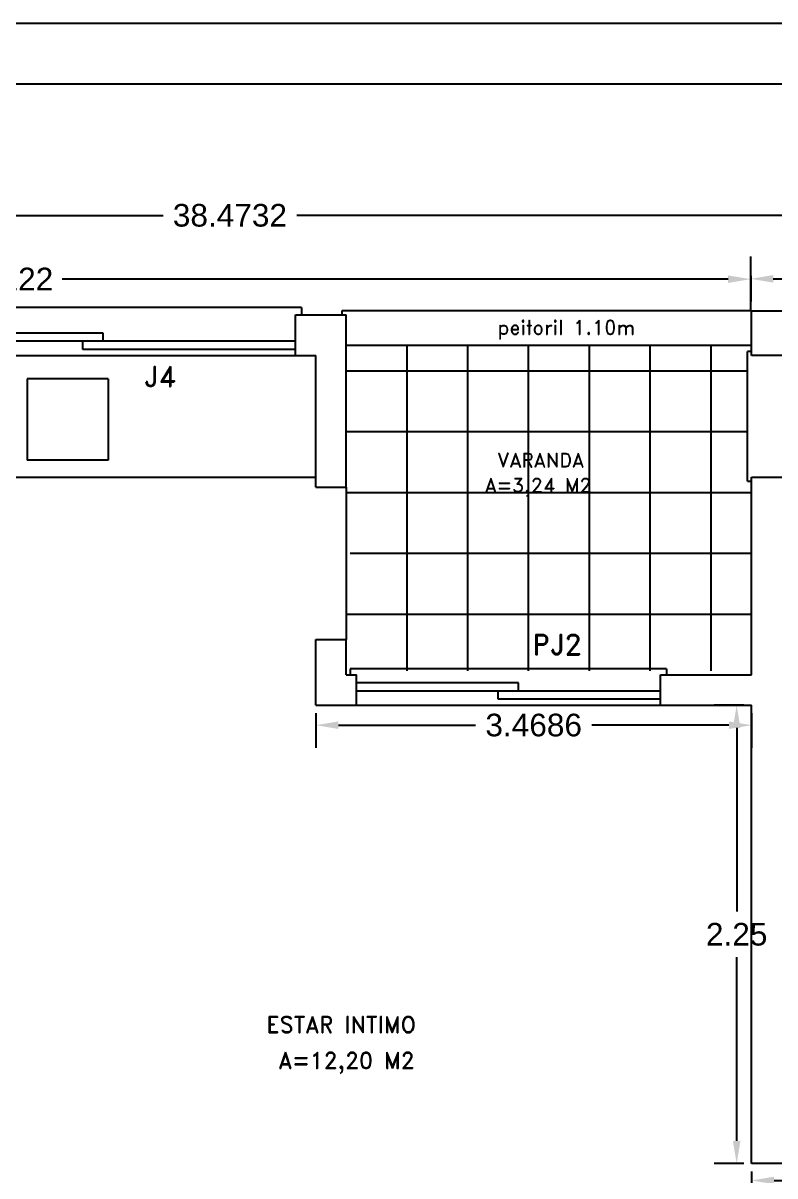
# Model space of a CAD drawing. Header units: millimetres. Extents: x 2200 to 2403, y 2380 to 2511.
# Drawn here: x 2225.76 to 2231.75, y 2406.84 to 2416.01 of the extents above; entities that cross this region are included whole.
import ezdxf

# ---------------------------------------------------------------- set-up
doc = ezdxf.new("R2010")
doc.units = ezdxf.units.MM
doc.styles.add('ROMAND', font='romand', dxfattribs={"height": 0.1})
doc.styles.get("Standard").update_dxf_attribs({"font": 'arial.ttf'})
doc.dimstyles.get("Standard").update_dxf_attribs({"dimtxt": 0.18, "dimasz": 0.18, "dimexe": 0.18, "dimexo": 0.0625, "dimgap": 0.09, "dimtad": 0, "dimtih": 1, "dimtoh": 1, "dimdec": 4, "dimzin": 0, "dimdsep": 46, "dimtxsty": 'Standard', "dimcen": 0.09, "dimadec": 0, "dimazin": 0, "dimtfac": 1, "dimtdec": 4, "dimtofl": 0, "dimtmove": 0, "dimatfit": 3, "dimfxl": 1, "dimtolj": 1, "dimtzin": 0, "dimarcsym": 0})

# ---------------------------------------------------------------- blocks, each defined once
blk = doc.blocks.new('*D507')
at = {"color": 0, "lineweight": -2, "transparency": 16777216}
for p, q in [((2231.5533, 2413.9989), (2231.5533, 2413.7948)), ((2231.7333, 2413.9748), (2232.0695, 2413.9748)), ((2233.3161, 2413.9748), (2232.9798, 2413.9748)), ((2233.4961, 2413.9989), (2233.4961, 2413.7948))]:
    blk.add_line(p, q, dxfattribs=at)
at = {"color": 0, "transparency": 16777216}
for points in [[(2231.7333, 2414.0048), (2231.7333, 2413.9448), (2231.5533, 2413.9748)], [(2233.3161, 2414.0048), (2233.3161, 2413.9448), (2233.4961, 2413.9748)]]:
    blk.add_solid(points, dxfattribs=at)
at = {"layer": 'DEFPOINTS', "color": 0, "transparency": 16777216}
for p in [(2231.5533, 2414.0614), (2233.4961, 2414.0614), (2233.4961, 2413.9748)]:
    blk.add_point(p, dxfattribs=at)
at = {"color": 0, "transparency": 16777216, "insert": (2232.5247, 2413.9748), "char_height": 0.18, "attachment_point": 5}
blk.add_mtext('\\A1;1.9427', dxfattribs=at)
blk = doc.blocks.new('*D509')
at = {"color": 0, "lineweight": -2, "transparency": 16777216}
for p, q in [((2219.5411, 2413.7146), (2219.5411, 2414.1523)), ((2231.5533, 2413.7146), (2231.5533, 2414.1523)), ((2219.7211, 2413.9723), (2225.0231, 2413.9723)), ((2231.3733, 2413.9723), (2226.0714, 2413.9723))]:
    blk.add_line(p, q, dxfattribs=at)
at = {"color": 0, "transparency": 16777216}
for points in [[(2219.7211, 2414.0023), (2219.7211, 2413.9423), (2219.5411, 2413.9723)], [(2231.3733, 2414.0023), (2231.3733, 2413.9423), (2231.5533, 2413.9723)]]:
    blk.add_solid(points, dxfattribs=at)
at = {"layer": 'DEFPOINTS', "color": 0, "transparency": 16777216}
for p in [(2219.5411, 2413.9723), (2219.5411, 2413.6521), (2231.5533, 2413.6521)]:
    blk.add_point(p, dxfattribs=at)
at = {"color": 0, "transparency": 16777216, "insert": (2225.5472, 2413.9723), "char_height": 0.18, "attachment_point": 5}
blk.add_mtext('\\A1;12.0122', dxfattribs=at)
blk = doc.blocks.new('*D551')
at = {"color": 0, "lineweight": -2, "transparency": 16777216}
for p, q in [((2231.5601, 2406.8728), (2231.5601, 2406.6208)), ((2231.7401, 2406.8008), (2233.6752, 2406.8008)), ((2236.5379, 2406.8008), (2234.6028, 2406.8008)), ((2236.7179, 2406.8728), (2236.7179, 2406.6208))]:
    blk.add_line(p, q, dxfattribs=at)
at = {"color": 0, "transparency": 16777216}
for points in [[(2231.7401, 2406.8308), (2231.7401, 2406.7708), (2231.5601, 2406.8008)], [(2236.5379, 2406.8308), (2236.5379, 2406.7708), (2236.7179, 2406.8008)]]:
    blk.add_solid(points, dxfattribs=at)
at = {"layer": 'DEFPOINTS', "color": 0, "transparency": 16777216}
for p in [(2231.5601, 2406.9353), (2236.7179, 2406.9353), (2236.7179, 2406.8008)]:
    blk.add_point(p, dxfattribs=at)
at = {"color": 0, "transparency": 16777216, "insert": (2234.139, 2406.8008), "char_height": 0.18, "attachment_point": 5}
blk.add_mtext('\\A1;5.1578', dxfattribs=at)
blk = doc.blocks.new('*D552')
at = {"color": 0, "lineweight": -2, "transparency": 16777216}
for p, q in [((2231.4976, 2410.5821), (2231.2617, 2410.5821)), ((2231.4417, 2410.4021), (2231.4417, 2408.9406)), ((2231.4417, 2407.1153), (2231.4417, 2408.5768)), ((2231.4976, 2406.9353), (2231.2617, 2406.9353))]:
    blk.add_line(p, q, dxfattribs=at)
at = {"color": 0, "transparency": 16777216}
for points in [[(2231.4117, 2410.4021), (2231.4717, 2410.4021), (2231.4417, 2410.5821)], [(2231.4117, 2407.1153), (2231.4717, 2407.1153), (2231.4417, 2406.9353)]]:
    blk.add_solid(points, dxfattribs=at)
at = {"layer": 'DEFPOINTS', "color": 0, "transparency": 16777216}
for p in [(2231.4417, 2410.5821), (2231.5601, 2410.5821), (2231.5601, 2406.9353)]:
    blk.add_point(p, dxfattribs=at)
at = {"color": 0, "transparency": 16777216, "insert": (2231.4417, 2408.7587), "char_height": 0.18, "attachment_point": 5}
blk.add_mtext('\\A1;2.25', dxfattribs=at)
blk = doc.blocks.new('*D553')
at = {"color": 0, "lineweight": -2, "transparency": 16777216}
for p, q in [((2228.0915, 2410.5196), (2228.0915, 2410.2434)), ((2231.5601, 2410.5196), (2231.5601, 2410.2434)), ((2228.2715, 2410.4234), (2229.3623, 2410.4234)), ((2231.3801, 2410.4234), (2230.2893, 2410.4234))]:
    blk.add_line(p, q, dxfattribs=at)
at = {"color": 0, "transparency": 16777216}
for points in [[(2228.2715, 2410.4534), (2228.2715, 2410.3934), (2228.0915, 2410.4234)], [(2231.3801, 2410.4534), (2231.3801, 2410.3934), (2231.5601, 2410.4234)]]:
    blk.add_solid(points, dxfattribs=at)
at = {"layer": 'DEFPOINTS', "color": 0, "transparency": 16777216}
for p in [(2228.0915, 2410.5821), (2231.5601, 2410.5821), (2231.5601, 2410.4234)]:
    blk.add_point(p, dxfattribs=at)
at = {"color": 0, "transparency": 16777216, "insert": (2229.8258, 2410.4234), "char_height": 0.18, "attachment_point": 5}
blk.add_mtext('\\A1;3.4686', dxfattribs=at)
blk = doc.blocks.new('*D558')
at = {"color": 0, "lineweight": -2, "transparency": 16777216}
for p, q in [((2208.1711, 2412.9596), (2208.1711, 2414.6594)), ((2246.6444, 2412.9596), (2246.6444, 2414.6594)), ((2208.3511, 2414.4794), (2226.8752, 2414.4794)), ((2246.4644, 2414.4794), (2227.9403, 2414.4794))]:
    blk.add_line(p, q, dxfattribs=at)
at = {"color": 0, "transparency": 16777216}
for points in [[(2208.3511, 2414.5094), (2208.3511, 2414.4494), (2208.1711, 2414.4794)], [(2246.4644, 2414.5094), (2246.4644, 2414.4494), (2246.6444, 2414.4794)]]:
    blk.add_solid(points, dxfattribs=at)
at = {"layer": 'DEFPOINTS', "color": 0, "transparency": 16777216}
for p in [(2208.1711, 2414.4794), (2208.1711, 2412.8971), (2246.6444, 2412.8971)]:
    blk.add_point(p, dxfattribs=at)
at = {"color": 0, "transparency": 16777216, "insert": (2227.4078, 2414.4794), "char_height": 0.18, "attachment_point": 5}
blk.add_mtext('\\A1;38.4732', dxfattribs=at)
blk = doc.blocks.new('J150')
at = {"color": 4}
for p, q in [((1.5, 0), (0, 0)), ((-0.03, -0.18), (-0.03, -0.15)), ((1.53, -0.18), (1.53, -0.15)), ((-0.03, -0.18), (1.53, -0.18))]:
    blk.add_line(p, q, dxfattribs=at)
at = {"color": 1}
for p, q in [((0, -0.03), (0.8, -0.03)), ((0.8, -0.03), (0.8, -0.07)), ((0, -0.07), (1.5, -0.07)), ((0.7, -0.07), (0.7, -0.11)), ((0.7, -0.11), (1.5, -0.11))]:
    blk.add_line(p, q, dxfattribs=at)

msp = doc.modelspace()

# ---------------------------------------------------------------- linework, layer by layer
at = {"color": 1}
for p, q in [((2200.79354, 2416.0101), (2250.96684, 2416.0101)), ((2226.39758, 2413.54246), (2224.70363, 2413.54246)), ((2226.39758, 2413.47793), (2226.39758, 2413.54246)), ((2227.93021, 2413.47793), (2224.70363, 2413.47793)), ((2226.23625, 2413.41339), (2226.23625, 2413.47793)), ((2227.93021, 2413.41339), (2226.23625, 2413.41339))]:
    msp.add_line(p, q, dxfattribs=at)
for p, q in [((2204.02012, 2415.52611), (2250.48285, 2415.52611)), ((2227.93021, 2413.68765), (2228.33353, 2413.68765)), ((2227.93021, 2413.365), (2227.93021, 2413.68765)), ((2228.33353, 2412.31636), (2228.33353, 2413.68765)), ((2231.56011, 2413.71992), (2233.49606, 2413.71992)), ((2231.56011, 2413.365), (2231.56011, 2413.71992)), ((2227.93021, 2413.365), (2228.09154, 2413.365)), ((2228.09154, 2412.31636), (2228.09154, 2413.365)), ((2231.8021, 2413.365), (2231.56011, 2413.365)), ((2231.56011, 2412.39702), (2231.8021, 2412.39702)), ((2231.56011, 2412.07436), (2231.56011, 2412.39702)), ((2228.09154, 2412.31636), (2228.33353, 2412.31636)), ((2231.56011, 2410.82406), (2231.56011, 2412.07436)), ((2228.09154, 2410.58207), (2228.09154, 2411.10639)), ((2228.09154, 2411.10639), (2228.33353, 2411.10639)), ((2228.33353, 2410.82406), (2228.33353, 2411.10639)), ((2228.33353, 2410.82406), (2228.4142, 2410.82406)), ((2228.4142, 2410.58207), (2228.4142, 2410.82406)), ((2230.83413, 2410.58207), (2230.83413, 2410.82406)), ((2230.83413, 2410.82406), (2231.56011, 2410.82406)), ((2228.09154, 2410.58207), (2228.4142, 2410.58207)), ((2230.83413, 2410.58207), (2231.56011, 2410.58207)), ((2231.56011, 2406.93531), (2231.56011, 2410.58207)), ((2232.63295, 2406.93531), (2231.56011, 2406.93531))]:
    msp.add_line(p, q)
at = {"color": 4}
for p, q in [((2227.97861, 2413.74602), (2224.65523, 2413.74602)), ((2227.97861, 2413.74602), (2227.97861, 2413.69763)), ((2231.56011, 2413.71992), (2228.29837, 2413.71992)), ((2228.29837, 2413.71992), (2228.29837, 2413.68765)), ((2231.56011, 2413.44566), (2228.33353, 2413.44566)), ((2228.81752, 2410.85633), (2228.81752, 2413.44566)), ((2229.3015, 2410.85633), (2229.3015, 2413.44566)), ((2229.78549, 2410.85633), (2229.78549, 2413.44566)), ((2230.26948, 2410.85633), (2230.26948, 2413.44566)), ((2230.75346, 2410.85633), (2230.75346, 2413.44566)), ((2231.23745, 2410.85633), (2231.23745, 2413.44566)), ((2224.70363, 2413.365), (2227.93021, 2413.365)), ((2231.52784, 2412.36476), (2231.52784, 2413.39726)), ((2231.56011, 2413.39726), (2231.52784, 2413.39726)), ((2228.33353, 2413.244), (2231.52784, 2413.244)), ((2225.79332, 2413.17837), (2225.79332, 2412.53305)), ((2226.43863, 2413.17837), (2225.79332, 2413.17837)), ((2226.43863, 2413.17837), (2226.43863, 2412.53305)), ((2228.33353, 2412.76001), (2231.52784, 2412.76001)), ((2226.43863, 2412.53305), (2225.79332, 2412.53305)), ((2224.40099, 2412.39702), (2228.09154, 2412.39702)), ((2231.52784, 2412.36476), (2231.56011, 2412.36476)), ((2228.33353, 2412.27603), (2231.56011, 2412.27603)), ((2228.3658, 2412.27603), (2231.04386, 2412.27603)), ((2228.3658, 2411.79204), (2231.56011, 2411.79204)), ((2228.33353, 2411.30805), (2231.56011, 2411.30805))]:
    msp.add_line(p, q, dxfattribs=at)
at = {"layer": 'DEFPOINTS'}
msp.add_line((2228.33353, 2412.31636), (2228.33353, 2411.10639), dxfattribs=at)

# ---------------------------------------------------------------- block references
at = {"xscale": 1.613289369445008, "yscale": 1.613289369445008, "zscale": 1.613289369445008, "rotation": 180}
msp.add_blockref('J150', (2230.83413, 2410.58207), dxfattribs=at)

# ---------------------------------------------------------------- texts
at = {"color": 1, "style": 'ROMAND'}
for s, height, p in [('peitoril 1.10m', 0.1129303, (2229.53574, 2413.53226)), ('J4', 0.161329, (2226.72093, 2413.11703)), ('VARANDA', 0.11293, (2229.53574, 2412.47584)), ('A=3,24 M2', 0.11293, (2229.43511, 2412.27622)), ('PJ2', 0.161329, (2229.81531, 2410.98446)), ('ESTAR INTIMO', 0.1290631, (2227.69938, 2407.97646)), ('A=12,20 M2', 0.129063, (2227.79446, 2407.69147))]:
    msp.add_text(s, height=height, dxfattribs=at).set_placement(p)

# ---------------------------------------------------------------- dimensions: what is measured, and where the dimension line sits
at = {"color": 1}
for p1, p2, distance, picture, middle in [((2246.64437, 2412.89714), (2208.17115, 2412.89714), -1.58222, '*D558', (2227.40776, 2414.47936)), ((2231.55332, 2413.6521), (2219.5411, 2413.6521), -0.32025, '*D509', (2225.54721, 2413.97235))]:
    dim = msp.add_aligned_dim(p1=p1, p2=p2, distance=distance, dimstyle='Standard', dxfattribs=at)
    dim.commit()
    dim.dimension.update_dxf_attribs({"geometry": picture, "text_midpoint": middle})
for p1, p2, distance, picture, middle in [((2231.55332, 2414.06142), (2233.49606, 2414.06142), -0.08661, '*D507', (2232.52469, 2413.9748)), ((2228.09154, 2410.58207), (2231.56011, 2410.58207), -0.15867, '*D553', (2229.82582, 2410.4234)), ((2231.56011, 2406.93531), (2236.71795, 2406.93531), -0.13452, '*D551', (2234.13903, 2406.80078))]:
    dim = msp.add_aligned_dim(p1=p1, p2=p2, distance=distance, dimstyle='Standard')
    dim.commit()
    dim.dimension.update_dxf_attribs({"geometry": picture, "text_midpoint": middle})
dim = msp.add_aligned_dim(p1=(2231.56011, 2406.93531), p2=(2231.56011, 2410.58207), distance=0.1184, text='2.25', dimstyle='Standard')
dim.commit()
dim.dimension.update_dxf_attribs({"geometry": '*D552', "text_midpoint": (2231.44171, 2408.75869)})

doc.saveas('drawing.dxf')
